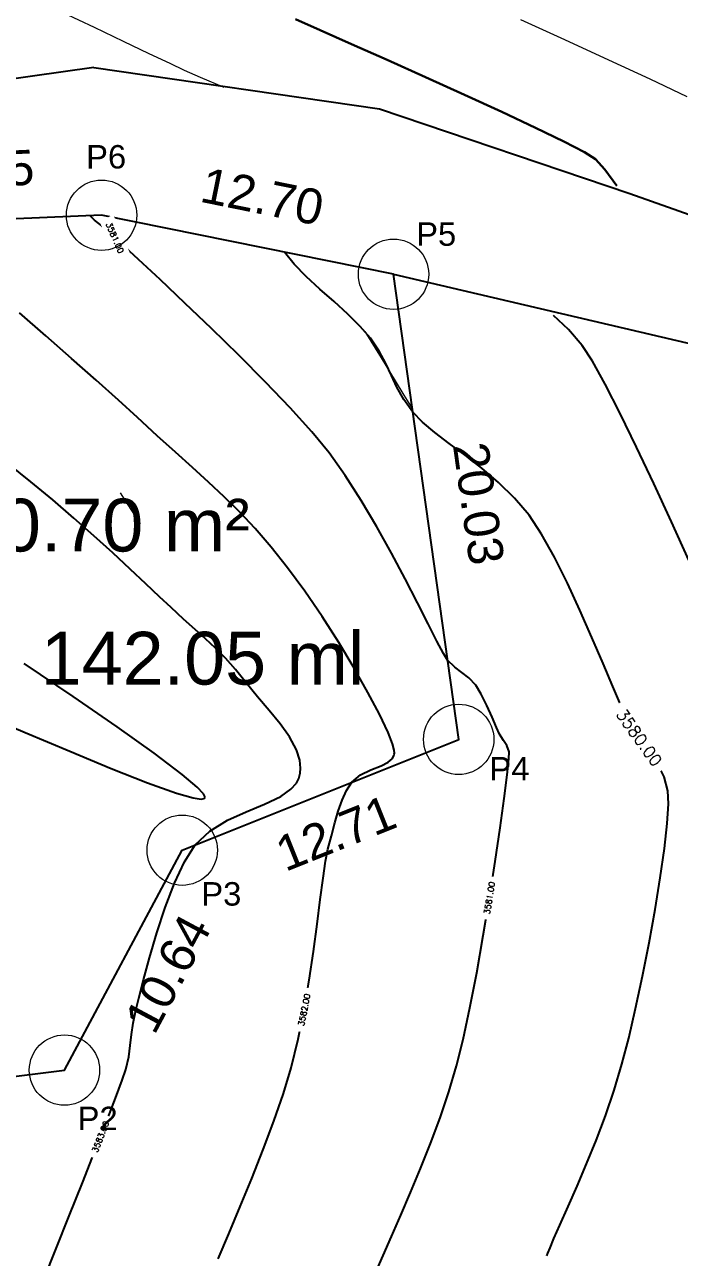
# Model space of a CAD drawing. Header units: millimetres. Extents: x 736950 to 740938, y 8500595 to 8502163.
# Drawn here: x 738027.9 to 738055.8, y 8501225.8 to 8501278.4 of the extents above; entities that cross this region are included whole.
import ezdxf
from ezdxf.enums import TextEntityAlignment as Align

# ---------------------------------------------------------------- set-up
doc = ezdxf.new("R2010")
doc.units = ezdxf.units.MM
for name, color, linetype in [('C-TOPO', 7, 'Continuous'), ('C-TOPO-MAJR', 9, 'Continuous'), ('C-TOPO-MINR', 8, 'Continuous'), ('C-TOPO-TEXT', 7, 'Continuous')]:
    doc.layers.add(name, color=color, linetype=linetype)
for name, color, linetype, lineweight in [('CAMINO ACTUAL', 1, 'Continuous', 13), ('CONT-MJR', 80, 'Continuous', 30), ('CONT-MNR', 96, 'Continuous', 15), ('COTAS', 40, 'Continuous', 5), ('CUADROS', 9, 'Continuous', 20), ('pista', 251, 'Continuous', 5)]:
    doc.layers.add(name, color=color, linetype=linetype, lineweight=lineweight)
doc.styles.add('COTAS', font='arial.ttf')
doc.styles.add('CUADROS', font='arial.ttf')
doc.styles.get("Standard").update_dxf_attribs({"font": 'simplex.shx'})
doc.dimstyles.new('Copy of GenDist', dxfattribs={"dimtxt": 2, "dimasz": 2, "dimexe": 0.18, "dimexo": 0.0625, "dimgap": 1, "dimtad": 2, "dimdec": 3, "dimzin": 1, "dimdsep": 46, "dimtxsty": 'COTAS', "dimcen": 0.09, "dimadec": 3, "dimazin": 0, "dimtfac": 1, "dimtdec": 3, "dimtofl": 0, "dimtmove": 0, "dimatfit": 3, "dimfxl": 1, "dimtolj": 1, "dimtzin": 0, "dimarcsym": 0})
doc.dimstyles.new('GenDist', dxfattribs={"dimtxt": 1.5, "dimasz": 2, "dimexe": 0.18, "dimexo": 0.0625, "dimgap": 1, "dimtad": 2, "dimzin": 1, "dimdsep": 46, "dimtxsty": 'COTAS', "dimcen": 0.09, "dimse1": 1, "dimse2": 1, "dimsd1": 1, "dimsd2": 1, "dimadec": 0, "dimazin": 0, "dimtfac": 1, "dimtofl": 0, "dimtmove": 0, "dimatfit": 3, "dimfxl": 1, "dimtolj": 1, "dimtzin": 0, "dimarcsym": 0})

# ---------------------------------------------------------------- blocks, each defined once
blk = doc.blocks.new('*D62')
at = {"layer": 'Defpoints', "color": 0, "transparency": 16777216}
for p in [(738029.5888255009, 8501233.812671212), (738029.7039535842, 8501232.892706668), (738000.7890900598, 8501230.208555859)]:
    blk.add_point(p, dxfattribs=at)
at = {"layer": 'COTAS', "color": 0, "transparency": 16777216, "insert": (738015.6194335412, 8501229.35047952), "char_height": 1.5, "attachment_point": 5, "rotation": 7.133142336630644, "style": 'COTAS'}
blk.add_mtext('\\A1;29.02', dxfattribs=at)
blk = doc.blocks.new('*D63')
at = {"layer": 'Defpoints', "color": 0, "transparency": 16777216}
for p in [(738034.6118403091, 8501243.191692712), (738034.7770546922, 8501243.103210744), (738029.588825501, 8501233.812671216)]:
    blk.add_point(p, dxfattribs=at)
at = {"layer": 'COTAS', "color": 0, "transparency": 16777216, "insert": (738034.006513651, 8501237.924130408), "char_height": 1.5, "attachment_point": 5, "rotation": 61.8283452108898, "style": 'COTAS'}
blk.add_mtext('\\A1;10.64', dxfattribs=at)
blk = doc.blocks.new('*D64')
at = {"layer": 'Defpoints', "color": 0, "transparency": 16777216}
for p in [(738046.4058552766, 8501247.91959414), (738046.4058552771, 8501247.919594139), (738034.6118403096, 8501243.19169271)]:
    blk.add_point(p, dxfattribs=at)
at = {"layer": 'COTAS', "color": 0, "transparency": 16777216, "insert": (738041.1611458212, 8501243.928449452), "char_height": 1.5, "attachment_point": 5, "rotation": 21.844513454196537, "style": 'COTAS'}
blk.add_mtext('\\A1;12.71', dxfattribs=at)
blk = doc.blocks.new('*D65')
at = {"layer": 'Defpoints', "color": 0, "transparency": 16777216}
for p in [(738043.6240509739, 8501267.757492185), (738044.0875720172, 8501267.822490241), (738046.4058552769, 8501247.91959414)]:
    blk.add_point(p, dxfattribs=at)
at = {"layer": 'COTAS', "color": 0, "transparency": 16777216, "insert": (738047.2518185468, 8501257.977055835), "char_height": 1.5, "attachment_point": 5, "rotation": 277.98235301515456, "style": 'COTAS'}
blk.add_mtext('\\A1;20.03', dxfattribs=at)
blk = doc.blocks.new('*D66')
at = {"layer": 'Defpoints', "color": 0, "transparency": 16777216}
for p in [(738031.2440758293, 8501270.636001233), (738031.1711735049, 8501270.27545421), (738043.624050974, 8501267.757492187)]:
    blk.add_point(p, dxfattribs=at)
at = {"layer": 'COTAS', "color": 0, "transparency": 16777216, "insert": (738038.0269289463, 8501271.066109702), "char_height": 1.5, "attachment_point": 5, "rotation": 348.5689596740047, "style": 'COTAS'}
blk.add_mtext('\\A1;12.70', dxfattribs=at)
blk = doc.blocks.new('*D67')
at = {"layer": 'Defpoints', "color": 0, "transparency": 16777216}
for p in [(738021.2106551589, 8501270.242535276), (738031.171173505, 8501270.275454208), (738021.2279403645, 8501269.844095064)]:
    blk.add_point(p, dxfattribs=at)
at = {"layer": 'COTAS', "color": 0, "transparency": 16777216, "insert": (738026.2620973153, 8501272.229198242), "char_height": 1.5, "attachment_point": 5, "rotation": 2.484058338378412, "style": 'COTAS'}
blk.add_mtext('\\A1;9.95', dxfattribs=at)
blk = doc.blocks.new('*U75')
at = {"layer": 'C-TOPO-MINR', "color": 4, "linetype": 'Continuous', "lineweight": -3, "insert": (738031.1283220577, 8501230.967600264, 3583), "char_height": 0.25, "width": 1.490952380952381, "attachment_point": 5, "rotation": 68.61780293771743, "bg_fill": 3, "box_fill_scale": 1.8, "bg_fill_color": 256, "bg_fill_true_color": 13158600, "bg_fill_transparency": 0}
blk.add_mtext('3583.00', dxfattribs=at)
blk = doc.blocks.new('*U76')
at = {"layer": 'C-TOPO-MINR', "color": 4, "linetype": 'Continuous', "lineweight": -3, "insert": (738039.8171668365, 8501236.382364905, 3582), "char_height": 0.25, "width": 1.490952380952381, "attachment_point": 5, "rotation": 78.49135429580338, "bg_fill": 3, "box_fill_scale": 1.8, "bg_fill_color": 256, "bg_fill_true_color": 13158600, "bg_fill_transparency": 0}
blk.add_mtext('3582.00', dxfattribs=at)
blk = doc.blocks.new('*U77')
at = {"layer": 'C-TOPO-MINR', "color": 4, "linetype": 'Continuous', "lineweight": -3, "insert": (738047.7147742772, 8501241.151344039, 3581), "char_height": 0.25, "width": 1.442857142857143, "attachment_point": 5, "rotation": 80.64831547892865, "bg_fill": 3, "box_fill_scale": 1.8, "bg_fill_color": 256, "bg_fill_true_color": 13158600, "bg_fill_transparency": 0}
blk.add_mtext('3581.00', dxfattribs=at)
blk = doc.blocks.new('*U78')
at = {"layer": 'C-TOPO-MAJR', "color": 9, "linetype": 'Continuous', "lineweight": -3, "insert": (738054.1034514703, 8501247.99339896, 3580), "char_height": 0.5, "width": 2.981904761904762, "attachment_point": 5, "rotation": 305.3689517489642, "bg_fill": 3, "box_fill_scale": 1.4, "bg_fill_color": 256, "bg_fill_true_color": 13158600, "bg_fill_transparency": 0}
blk.add_mtext('3580.00', dxfattribs=at)
blk = doc.blocks.new('*U79')
at = {"layer": 'C-TOPO-MINR', "color": 4, "linetype": 'Continuous', "lineweight": -3, "insert": (738029.448630497, 8501273.004600246, 3581), "char_height": 0.25, "width": 1.442857142857143, "attachment_point": 5, "rotation": 293.49122398488544, "bg_fill": 3, "box_fill_scale": 1.8, "bg_fill_color": 256, "bg_fill_true_color": 13158600, "bg_fill_transparency": 0}
blk.add_mtext('3581.00', dxfattribs=at)
blk = doc.blocks.new('*D157')
at = {"layer": 'COTAS', "color": 0, "lineweight": -2, "transparency": 16777216}
for p, q in [((738169.7117402977, 8501324.95614536), (738169.4360799836, 8501325.810938135)), ((737996.2726181126, 8501269.778691178), (738167.5878572729, 8501325.025780309)), ((737994.5895635025, 8501268.481364962), (737994.3139031883, 8501269.336157737))]:
    blk.add_line(p, q, dxfattribs=at)
at = {"layer": 'COTAS', "color": 0, "transparency": 16777216}
for points in [[(738167.4855496674, 8501325.34302511), (738167.6901648785, 8501324.708535507), (738169.4913260904, 8501325.639625942)], [(737996.1703105071, 8501270.09593598), (737996.3749257182, 8501269.461446375), (737994.3691492951, 8501269.164845545)]]:
    blk.add_solid(points, dxfattribs=at)
at = {"layer": 'Defpoints', "color": 0, "transparency": 16777216}
for p in [(738169.4913260904, 8501325.639625942), (738169.7309229737, 8501324.89666196), (737994.6087461784, 8501268.421881562)]:
    blk.add_point(p, dxfattribs=at)
at = {"layer": 'COTAS', "color": 0, "transparency": 16777216, "insert": (738081.3096925169, 8501299.326479118), "char_height": 2, "attachment_point": 5, "rotation": 17.873882615968956, "style": 'COTAS'}
blk.add_mtext('\\A1;184.003', dxfattribs=at)

msp = doc.modelspace()

# ---------------------------------------------------------------- linework, layer by layer
at = {"flags": 128}
for points, elevation in [([(738030.8396443969, 8501276.577059833), (738006.8866294394, 8501273.186901364), (738002.5324350423, 8501268.866879543), (738000.2453062437, 8501266.297360843), (737999.5305788356, 8501260.587317174), (738000.9600336516, 8501250.451990865), (738001.242830539, 8501245.695179265), (737989.3094694354, 8501217.888659943)], 3580.605), ([(738030.8396443969, 8501276.577059833), (738043.0216717909, 8501274.813675357), (738053.7074211518, 8501271.197195495), (738065.0799495969, 8501267.180746907), (738074.7767550448, 8501263.597144688), (738083.0015706744, 8501258.843841098), (738093.4178910727, 8501249.028748015), (738104.3851938816, 8501231.479310073), (738108.127068948, 8501221.311740952), (738107.5255750996, 8501200.588453097)], 3580.605), ([(738000.7890900598, 8501230.208555857), (738029.588825501, 8501233.812671212), (738034.6118403093, 8501243.19169271), (738046.4058552769, 8501247.91959414), (738043.6240509739, 8501267.757492185), (738031.1711735048, 8501270.275454208), (738021.2279403642, 8501269.844095064), (738013.0310546942, 8501265.938531045), (738009.7742753145, 8501257.944618355), (738008.1439534305, 8501248.915011689), (738000.7890900598, 8501230.208555857)], 3586.392), ([(738043.6240509739, 8501267.757492185), (738057.0380331108, 8501264.622970268), (738069.6509087845, 8501259.98244263), (738081.0536803266, 8501252.232774328), (738090.0483047435, 8501244.412023157), (738098.5930688516, 8501231.962028671), (738101.8148664092, 8501224.82776335), (738102.5152578953, 8501217.83338405), (738102.3751779585, 8501209.580017146)], 3579.444)]:
    msp.add_lwpolyline(points, dxfattribs=dict(at, elevation=elevation))
at = {"layer": 'C-TOPO', "color": 120, "linetype": 'Continuous', "lineweight": -3}
for p, q in [((738030.8697912048, 8501270.063071568, 3581), (738030.6924252425, 8501270.254685065, 3581)), ((738031.0566659669, 8501269.919332368, 3581), (738030.8697912048, 8501270.063071568, 3581)), ((738031.2645303168, 8501269.748684768, 3581), (738031.0566659669, 8501269.919332368, 3581)), ((738031.4864887074, 8501269.545624785, 3581), (738031.2645303168, 8501269.748684768, 3581)), ((738031.9961915932, 8501269.079171143, 3581), (738031.4864887074, 8501269.545624785, 3581)), ((738032.7411691515, 8501268.392389283, 3581), (738031.9961915932, 8501269.079171143, 3581)), ((738033.6689515581, 8501267.528344631, 3581), (738032.7411691515, 8501268.392389283, 3581)), ((738034.72706899, 8501266.530102622, 3581), (738033.6689515581, 8501267.528344631, 3581)), ((738035.8630516238, 8501265.440728689, 3581), (738034.72706899, 8501266.530102622, 3581)), ((738028.789046423, 8501265.137626331, 3582), (738027.6742009285, 8501266.107416801, 3582)), ((738051.0857931627, 8501265.405746302, 3579), (738050.4474457173, 8501266.001175703, 3579)), ((738029.8944783923, 8501264.17005691, 3582), (738028.789046423, 8501265.137626331, 3582)), ((738037.0244296364, 8501264.303288266, 3581), (738035.8630516238, 8501265.440728689, 3581)), ((738051.6757996478, 8501264.720327891, 3579), (738051.0857931627, 8501265.405746302, 3579)), ((738052.1109753584, 8501264.04962812, 3579), (738051.6757996478, 8501264.720327891, 3579)), ((738030.9451464177, 8501263.241094992, 3582), (738029.8944783923, 8501264.17005691, 3582)), ((738038.1587332039, 8501263.160846788, 3581), (738037.0244296364, 8501264.303288266, 3581)), ((738052.657176568, 8501263.062568277, 3579), (738052.1109753584, 8501264.04962812, 3579)), ((738031.8957000811, 8501262.387127047, 3582), (738030.9451464177, 8501263.241094992, 3582)), ((738039.2134925032, 8501262.056469684, 3581), (738038.1587332039, 8501263.160846788, 3581)), ((738053.2908018648, 8501261.821418226, 3579), (738052.657176568, 8501263.062568277, 3579)), ((738032.7007889642, 8501261.644539533, 3582), (738031.8957000811, 8501262.387127047, 3582)), ((738040.136237711, 8501261.033222392, 3581), (738039.2134925032, 8501262.056469684, 3581)), ((738033.5415673541, 8501260.866770862, 3582), (738032.7007889642, 8501261.644539533, 3582)), ((738053.9882498361, 8501260.388447827, 3579), (738053.2908018648, 8501261.821418226, 3579)), ((738040.8744990036, 8501260.134170346, 3581), (738040.136237711, 8501261.033222392, 3581)), ((738034.3194196398, 8501260.165676434, 3582), (738033.5415673541, 8501260.866770862, 3582)), ((738054.72591907, 8501258.825926946, 3579), (738053.9882498361, 8501260.388447827, 3579)), ((738035.0475003454, 8501259.51542255, 3582), (738034.3194196398, 8501260.165676434, 3582)), ((738041.5653877504, 8501259.166971467, 3581), (738040.8744990036, 8501260.134170346, 3581)), ((738028.159783629, 8501258.909534948, 3583), (738027.2086614224, 8501259.668229239, 3583)), ((738035.7389639952, 8501258.890175503, 3582), (738035.0475003454, 8501259.51542255, 3582)), ((738029.090170615, 8501258.135307364, 3583), (738028.159783629, 8501258.909534948, 3583)), ((738036.4069651136, 8501258.264101591, 3582), (738035.7389639952, 8501258.890175503, 3582)), ((738042.2472609415, 8501258.10372912, 3581), (738041.5653877504, 8501259.166971467, 3581)), ((738055.4802081542, 8501257.19612545, 3579), (738054.72591907, 8501258.825926946, 3579)), ((738029.989283741, 8501257.360541875, 3583), (738029.090170615, 8501258.135307364, 3583)), ((738037.0646582243, 8501257.611367114, 3582), (738036.4069651136, 8501258.264101591, 3582)), ((738042.9080760032, 8501256.987397103, 3581), (738042.2472609415, 8501258.10372912, 3581)), ((738030.8465843669, 8501256.600233858, 3583), (738029.989283741, 8501257.360541875, 3583)), ((738037.7251978521, 8501256.906138366, 3582), (738037.0646582243, 8501257.611367114, 3582)), ((738038.4017385212, 8501256.122581646, 3582), (738037.7251978521, 8501256.906138366, 3582)), ((738043.535790362, 8501255.860929227, 3581), (738042.9080760032, 8501256.987397103, 3581)), ((738056.2275156766, 8501255.561313195, 3579), (738055.4802081542, 8501257.19612545, 3579)), ((738031.6515338536, 8501255.869378699, 3583), (738030.8465843669, 8501256.600233858, 3583)), ((738032.393593561, 8501255.18297178, 3583), (738031.6515338536, 8501255.869378699, 3583)), ((738039.1074347554, 8501255.234863251, 3582), (738038.4017385212, 8501256.122581646, 3582)), ((738044.1183614447, 8501254.767279292, 3581), (738043.535790362, 8501255.860929227, 3581)), ((738033.0622248496, 8501254.556008486, 3583), (738032.393593561, 8501255.18297178, 3583)), ((738039.840721049, 8501254.233200546, 3582), (738039.1074347554, 8501255.234863251, 3582)), ((738044.6437466772, 8501253.7494011, 3581), (738044.1183614447, 8501254.767279292, 3581)), ((738033.6468890796, 8501254.003484197, 3583), (738033.0622248496, 8501254.556008486, 3583)), ((738040.5747566334, 8501253.155299181, 3582), (738039.840721049, 8501254.233200546, 3582)), ((738034.1370476115, 8501253.540394299, 3583), (738033.6468890796, 8501254.003484197, 3583)), ((738045.0999034864, 8501252.850248458, 3581), (738044.6437466772, 8501253.7494011, 3581)), ((738034.672360787, 8501253.047230972, 3583), (738034.1370476115, 8501253.540394299, 3583)), ((738035.157959482, 8501252.61217212, 3583), (738034.672360787, 8501253.047230972, 3583)), ((738041.284783138, 8501252.046557885, 3582), (738040.5747566334, 8501253.155299181, 3582)), ((738035.6081332611, 8501252.207420914, 3583), (738035.157959482, 8501252.61217212, 3583)), ((738045.4747892986, 8501252.11277517, 3581), (738045.0999034864, 8501252.850248458, 3581)), ((738036.0371716887, 8501251.805180537, 3583), (738035.6081332611, 8501252.207420914, 3583)), ((738041.9460421928, 8501250.952375391, 3582), (738041.284783138, 8501252.046557885, 3582)), ((738045.7563615403, 8501251.579935037, 3581), (738045.4747892986, 8501252.11277517, 3581)), ((738036.4593643292, 8501251.377654167, 3583), (738036.0371716887, 8501251.805180537, 3583)), ((738045.9325776381, 8501251.294681862, 3581), (738045.7563615403, 8501251.579935037, 3581)), ((738029.9591629806, 8501249.746034885, 3584), (738027.8707779053, 8501251.150457991, 3584)), ((738036.8890007471, 8501250.897044983, 3583), (738036.4593643292, 8501251.377654167, 3583)), ((738042.5337754285, 8501249.918150423, 3582), (738041.9460421928, 8501250.952375391, 3582)), ((738046.2346260543, 8501250.99194989, 3581), (738045.9325776381, 8501251.294681862, 3581)), ((738046.5390811167, 8501250.766585113, 3581), (738046.2346260543, 8501250.99194989, 3581)), ((738037.3403705071, 8501250.335556159, 3583), (738036.8890007471, 8501250.897044983, 3583)), ((738046.8398363045, 8501250.539271045, 3581), (738046.5390811167, 8501250.766585113, 3581)), ((738047.1307850976, 8501250.230691195, 3581), (738046.8398363045, 8501250.539271045, 3581)), ((738037.8255705552, 8501249.734614322, 3583), (738037.3403705071, 8501250.335556159, 3583)), ((738043.0232244742, 8501248.989281712, 3582), (738042.5337754285, 8501249.918150423, 3582)), ((738047.3662417482, 8501249.849644428, 3581), (738047.1307850976, 8501250.230691195, 3581)), ((738031.8332348494, 8501248.457827246, 3584), (738029.9591629806, 8501249.746034885, 3584)), ((738038.3214926268, 8501249.151496498, 3583), (738037.8255705552, 8501249.734614322, 3583)), ((738047.6049889583, 8501249.364381928, 3581), (738047.3662417482, 8501249.849644428, 3581)), ((738047.8272168287, 8501248.860156627, 3581), (738047.6049889583, 8501249.364381928, 3581)), ((738025.9560402931, 8501249.039390637, 3584), (738027.9112021476, 8501248.21356205, 3584)), ((738038.7896184699, 8501248.582181465, 3583), (738038.3214926268, 8501249.151496498, 3583)), ((738043.3896309604, 8501248.211167987, 3582), (738043.0232244742, 8501248.989281712, 3582)), ((738048.0131154597, 8501248.42222145, 3581), (738047.8272168287, 8501248.860156627, 3581)), ((738033.4123393119, 8501247.334289966, 3584), (738031.8332348494, 8501248.457827246, 3584)), ((738039.1914298324, 8501248.022647994, 3583), (738038.7896184699, 8501248.582181465, 3583)), ((738048.1428749517, 8501248.135829326, 3581), (738048.0131154597, 8501248.42222145, 3581)), ((738027.9112021476, 8501248.21356205, 3584), (738029.8148917237, 8501247.409239084, 3584)), ((738039.4884084624, 8501247.468874862, 3583), (738039.1914298324, 8501248.022647994, 3583)), ((738043.5775278817, 8501247.727728542, 3582), (738043.3896309604, 8501248.211167987, 3582)), ((738048.3098748602, 8501247.87777354, 3581), (738048.1428749517, 8501248.135829326, 3581)), ((738048.4645794595, 8501247.65601705, 3581), (738048.3098748602, 8501247.87777354, 3581)), ((738029.8148917237, 8501247.409239084, 3584), (738031.5817390452, 8501246.675737178, 3584)), ((738034.6158221674, 8501246.423877915, 3584), (738033.4123393119, 8501247.334289966, 3584)), ((738039.6246275335, 8501247.027301544, 3583), (738039.4884084624, 8501247.468874862, 3583)), ((738043.6487486042, 8501247.46151633, 3582), (738043.5775278817, 8501247.727728542, 3582)), ((738043.632111864, 8501247.218344558, 3582), (738043.6542827736, 8501247.288800409, 3582)), ((738043.660066668, 8501247.335378585, 3582), (738043.6487486042, 8501247.46151633, 3582)), ((738043.6542827736, 8501247.288800409, 3582), (738043.660066668, 8501247.335378585, 3582)), ((738048.5629791738, 8501247.388161376, 3581), (738048.4645794595, 8501247.65601705, 3581)), ((738048.5459249624, 8501247.086638216, 3581), (738048.5629791738, 8501247.388161376, 3581)), ((738039.6547208016, 8501246.695613448, 3583), (738039.6246275335, 8501247.027301544, 3583)), ((738042.6636547673, 8501246.616766093, 3582), (738043.1030787809, 8501246.78909334, 3582)), ((738043.1030787809, 8501246.78909334, 3582), (738043.3987677338, 8501246.944998631, 3582)), ((738043.3987677338, 8501246.944998631, 3582), (738043.561373436, 8501247.09481695, 3582)), ((738043.561373436, 8501247.09481695, 3582), (738043.632111864, 8501247.218344558, 3582)), ((738048.4693467313, 8501246.40046275, 3581), (738048.5459249624, 8501247.086638216, 3581)), ((738031.5817390452, 8501246.675737178, 3584), (738033.1263741357, 8501246.06237178, 3584)), ((738035.2539612729, 8501245.881560132, 3584), (738034.6158221674, 8501246.423877915, 3584)), ((738039.4803462361, 8501246.054075886, 3583), (738039.5811679272, 8501246.254142521, 3583)), ((738039.5811679272, 8501246.254142521, 3583), (738039.6137945162, 8501246.362524737, 3583)), ((738039.6137945162, 8501246.362524737, 3583), (738039.6358412496, 8501246.473763546, 3583)), ((738039.6358412496, 8501246.473763546, 3583), (738039.6547208016, 8501246.695613448, 3583)), ((738041.8527236482, 8501246.094366888, 3582), (738042.2204989935, 8501246.407377096, 3582)), ((738042.2204989935, 8501246.407377096, 3582), (738042.6636547673, 8501246.616766093, 3582)), ((738048.3405935139, 8501245.396740288, 3581), (738048.4693467313, 8501246.40046275, 3581)), ((738033.1263741357, 8501246.06237178, 3584), (738034.3634270191, 8501245.618458329, 3584)), ((738035.5160882695, 8501245.599609546, 3584), (738035.2539612729, 8501245.881560132, 3584)), ((738038.8160303198, 8501245.488359738, 3583), (738039.2490537582, 8501245.789890457, 3583)), ((738039.2490537582, 8501245.789890457, 3583), (738039.4803462361, 8501246.054075886, 3583)), ((738041.4291919098, 8501245.326889077, 3582), (738041.6220521923, 8501245.739989039, 3582)), ((738041.6220521923, 8501245.739989039, 3582), (738041.8527236482, 8501246.094366888, 3582)), ((738034.3634270191, 8501245.618458329, 3584), (738035.0742415125, 8501245.418472955, 3584)), ((738035.0742415125, 8501245.418472955, 3584), (738035.4160185127, 8501245.375555389, 3584)), ((738035.4160185127, 8501245.375555389, 3584), (738035.5425140825, 8501245.403847938, 3584)), ((738035.5780766525, 8501245.476879815, 3584), (738035.5160882695, 8501245.599609546, 3584)), ((738035.5425140825, 8501245.403847938, 3584), (738035.5733062589, 8501245.436249064, 3584)), ((738035.5733062589, 8501245.436249064, 3584), (738035.5780766525, 8501245.476879815, 3584)), ((738037.3446376314, 8501244.833945118, 3583), (738038.1276152815, 8501245.157975188, 3583)), ((738038.1276152815, 8501245.157975188, 3583), (738038.8160303198, 8501245.488359738, 3583)), ((738041.2635879243, 8501244.86259913, 3582), (738041.4291919098, 8501245.326889077, 3582)), ((738048.1670143434, 8501244.142576145, 3581), (738048.3405935139, 8501245.396740288, 3581)), ((738036.5409418803, 8501244.467686415, 3583), (738037.3446376314, 8501244.833945118, 3583)), ((738041.1146853595, 8501244.354651323, 3582), (738041.2635879243, 8501244.86259913, 3582)), ((738035.7903725397, 8501244.010615965, 3583), (738036.5409418803, 8501244.467686415, 3583)), ((738040.9719293389, 8501243.810577791, 3582), (738041.1146853595, 8501244.354651323, 3582)), ((738047.9559582535, 8501242.705075622, 3581), (738048.1670143434, 8501244.142576145, 3581)), ((738035.1667741202, 8501243.414150657, 3583), (738035.7903725397, 8501244.010615965, 3583)), ((738040.8247649857, 8501243.237910654, 3582), (738040.9719293389, 8501243.810577791, 3582)), ((738034.7095706894, 8501242.694457654, 3583), (738035.1667741202, 8501243.414150657, 3583)), ((738040.7228084748, 8501242.726739217, 3582), (738040.8247649857, 8501243.237910654, 3582)), ((738034.2794050463, 8501241.779270506, 3583), (738034.7095706894, 8501242.694457654, 3583)), ((738040.6168076181, 8501241.997355249, 3582), (738040.7228084748, 8501242.726739217, 3582)), ((738047.7147742772, 8501241.151344039, 3581), (738047.9559582535, 8501242.705075622, 3581)), ((738040.5007918066, 8501241.087047823, 3582), (738040.6168076181, 8501241.997355249, 3582)), ((738033.8827615951, 8501240.743239593, 3583), (738034.2794050463, 8501241.779270506, 3583)), ((738040.3687904316, 8501240.033106007, 3582), (738040.5007918066, 8501241.087047823, 3582)), ((738047.4508114483, 8501239.548486704, 3581), (738047.7147742772, 8501241.151344039, 3581)), ((738033.5261247401, 8501239.661015294, 3583), (738033.8827615951, 8501240.743239593, 3583)), ((738040.2148328843, 8501238.872818869, 3582), (738040.3687904316, 8501240.033106007, 3582)), ((738033.2159788864, 8501238.607247995, 3583), (738033.5261247401, 8501239.661015294, 3583)), ((738047.1714188001, 8501237.963608924, 3581), (738047.4508114483, 8501239.548486704, 3581)), ((738040.0329485553, 8501237.643475477, 3582), (738040.2148328843, 8501238.872818869, 3582)), ((738032.9588084373, 8501237.656588072, 3583), (738033.2159788864, 8501238.607247995, 3583)), ((738046.8839453659, 8501236.463816015, 3581), (738047.1714188001, 8501237.963608924, 3581)), ((738032.7610977978, 8501236.883685905, 3583), (738032.9588084373, 8501237.656588072, 3583)), ((738039.8171668365, 8501236.382364905, 3582), (738040.0329485553, 8501237.643475477, 3582)), ((738032.6293313719, 8501236.363191878, 3583), (738032.7610977978, 8501236.883685905, 3583)), ((738032.5123886645, 8501235.816593474, 3583), (738032.6293313719, 8501236.363191878, 3583)), ((738039.5615171186, 8501235.126776215, 3582), (738039.8171668365, 8501236.382364905, 3582)), ((738046.5957401792, 8501235.116213284, 3581), (738046.8839453659, 8501236.463816015, 3581)), ((738032.4471012813, 8501235.3317331, 3583), (738032.5123886645, 8501235.816593474, 3583)), ((738032.3979426457, 8501234.867861837, 3583), (738032.4471012813, 8501235.3317331, 3583)), ((738032.3293861815, 8501234.38423075, 3583), (738032.3979426457, 8501234.867861837, 3583)), ((738039.2600287928, 8501233.91399848, 3582), (738039.5615171186, 8501235.126776215, 3582)), ((738046.3141522732, 8501233.987906044, 3581), (738046.5957401792, 8501235.116213284, 3581)), ((738032.2059053123, 8501233.84009092, 3583), (738032.3293861815, 8501234.38423075, 3583)), ((738032.0542770013, 8501233.38862286, 3583), (738032.2059053123, 8501233.84009092, 3583)), ((738038.9255148814, 8501232.808430417, 3582), (738039.2600287928, 8501233.91399848, 3582)), ((738045.9840283563, 8501232.885210648, 3581), (738046.3141522732, 8501233.987906044, 3581)), ((738031.7657824196, 8501232.61304629, 3583), (738032.0542770013, 8501233.38862286, 3583)), ((738031.3680271878, 8501231.579815548, 3583), (738031.7657824196, 8501232.61304629, 3583)), ((738038.5221597111, 8501231.633619955, 3582), (738038.9255148814, 8501232.808430417, 3582)), ((738045.6094651076, 8501231.778954383, 3581), (738045.9840283563, 8501232.885210648, 3581)), ((738030.888616927, 8501230.355384978, 3583), (738031.3680271878, 8501231.579815548, 3583)), ((738038.0689689785, 8501230.41926277, 3582), (738038.5221597111, 8501231.633619955, 3582)), ((738045.2039376416, 8501230.684121648, 3581), (738045.6094651076, 8501231.778954383, 3581)), ((738037.5849483811, 8501229.195054537, 3582), (738038.0689689785, 8501230.41926277, 3582)), ((738044.7809210719, 8501229.615696844, 3581), (738045.2039376416, 8501230.684121648, 3581)), ((738030.3551572585, 8501229.006208923, 3583), (738030.888616927, 8501230.355384978, 3583)), ((738044.3538905126, 8501228.588664358, 3581), (738044.7809210719, 8501229.615696844, 3581)), ((738029.795253803, 8501227.598741721, 3583), (738030.3551572585, 8501229.006208923, 3583)), ((738037.0891036155, 8501227.99069092, 3582), (738037.5849483811, 8501229.195054537, 3582)), ((738043.9363210782, 8501227.618008597, 3581), (738044.3538905126, 8501228.588664358, 3581)), ((738036.6004403792, 8501226.835867593, 3582), (738037.0891036155, 8501227.99069092, 3582)), ((738029.2365121819, 8501226.199437724, 3583), (738029.795253803, 8501227.598741721, 3583)), ((738043.5416878825, 8501226.718713952, 3581), (738043.9363210782, 8501227.618008597, 3581)), ((738036.1379643688, 8501225.760280231, 3582), (738036.6004403792, 8501226.835867593, 3582)), ((738043.1834660398, 8501225.905764824, 3581), (738043.5416878825, 8501226.718713952, 3581)), ((738028.7065380161, 8501224.874751266, 3583), (738029.2365121819, 8501226.199437724, 3583)), ((738042.932160016, 8501225.327643804, 3581), (738043.1834660398, 8501225.905764824, 3581))]:
    msp.add_line(p, q, dxfattribs=at)
at = {"layer": 'C-TOPO', "color": 3, "linetype": 'Continuous', "lineweight": -3}
for p, q in [((738039.3904364577, 8501268.18672653, 3580), (738038.9803220183, 8501268.696450524, 3580)), ((738039.9047905593, 8501267.660997981, 3580), (738039.3904364577, 8501268.18672653, 3580)), ((738040.4834245301, 8501267.126156036, 3580), (738039.9047905593, 8501267.660997981, 3580)), ((738041.0863785773, 8501266.58909185, 3580), (738040.4834245301, 8501267.126156036, 3580)), ((738041.6736929085, 8501266.056696586, 3580), (738041.0863785773, 8501266.58909185, 3580)), ((738042.205407731, 8501265.535861395, 3580), (738041.6736929085, 8501266.056696586, 3580)), ((738042.6415632518, 8501265.03347744, 3580), (738042.205407731, 8501265.535861395, 3580)), ((738043.0164750933, 8501264.479171755, 3580), (738042.6415632518, 8501265.03347744, 3580)), ((738043.298024915, 8501263.953070503, 3580), (738043.0164750933, 8501264.479171755, 3580)), ((738043.5341299507, 8501263.442382902, 3580), (738043.298024915, 8501263.953070503, 3580)), ((738043.7727074338, 8501262.93431817, 3580), (738043.5341299507, 8501263.442382902, 3580)), ((738044.0616745978, 8501262.416085515, 3580), (738043.7727074338, 8501262.93431817, 3580)), ((738044.4489486766, 8501261.874894151, 3580), (738044.0616745978, 8501262.416085515, 3580)), ((738044.8573863291, 8501261.450998932, 3580), (738044.4489486766, 8501261.874894151, 3580)), ((738045.3845916133, 8501261.008809991, 3580), (738044.8573863291, 8501261.450998932, 3580)), ((738046.0013029005, 8501260.539470209, 3580), (738045.3845916133, 8501261.008809991, 3580)), ((738046.6782585618, 8501260.03412247, 3580), (738046.0013029005, 8501260.539470209, 3580)), ((738047.3861969685, 8501259.48390965, 3580), (738046.6782585618, 8501260.03412247, 3580)), ((738048.0958564917, 8501258.879974637, 3580), (738047.3861969685, 8501259.48390965, 3580)), ((738048.7779755028, 8501258.213460308, 3580), (738048.0958564917, 8501258.879974637, 3580)), ((738049.4032923727, 8501257.475509543, 3580), (738048.7779755028, 8501258.213460308, 3580)), ((738049.9376133402, 8501256.674356012, 3580), (738049.4032923727, 8501257.475509543, 3580)), ((738050.4873695524, 8501255.691850927, 3580), (738049.9376133402, 8501256.674356012, 3580)), ((738051.0385161021, 8501254.588437276, 3580), (738050.4873695524, 8501255.691850927, 3580)), ((738051.5770080822, 8501253.42455804, 3580), (738051.0385161021, 8501254.588437276, 3580)), ((738052.0888005857, 8501252.260656204, 3580), (738051.5770080822, 8501253.42455804, 3580)), ((738052.5598487058, 8501251.157174755, 3580), (738052.0888005857, 8501252.260656204, 3580)), ((738052.9761075352, 8501250.174556674, 3580), (738052.5598487058, 8501251.157174755, 3580)), ((738053.3235321669, 8501249.373244954, 3580), (738052.9761075352, 8501250.174556674, 3580)), ((738053.5880776941, 8501248.81368257, 3580), (738053.3235321669, 8501249.373244954, 3580)), ((738053.9283146515, 8501248.240123443, 3580), (738053.5880776941, 8501248.81368257, 3580)), ((738054.2785882878, 8501247.74667448, 3580), (738053.9283146515, 8501248.240123443, 3580)), ((738054.6161522744, 8501247.290748062, 3580), (738054.2785882878, 8501247.74667448, 3580)), ((738054.9182602828, 8501246.829756575, 3580), (738054.6161522744, 8501247.290748062, 3580)), ((738055.1621659846, 8501246.32111241, 3580), (738054.9182602828, 8501246.829756575, 3580)), ((738055.3251230515, 8501245.722227946, 3580), (738055.1621659846, 8501246.32111241, 3580)), ((738055.3513022909, 8501245.166617278, 3580), (738055.3251230515, 8501245.722227946, 3580)), ((738055.2992030781, 8501244.326771747, 3580), (738055.3513022909, 8501245.166617278, 3580)), ((738055.1796911688, 8501243.258410199, 3580), (738055.2992030781, 8501244.326771747, 3580)), ((738055.0036323183, 8501242.017251475, 3580), (738055.1796911688, 8501243.258410199, 3580)), ((738054.7818922818, 8501240.659014415, 3580), (738055.0036323183, 8501242.017251475, 3580)), ((738054.5253368153, 8501239.239417864, 3580), (738054.7818922818, 8501240.659014415, 3580)), ((738054.2448316737, 8501237.814180665, 3580), (738054.5253368153, 8501239.239417864, 3580)), ((738053.9512426126, 8501236.439021662, 3580), (738054.2448316737, 8501237.814180665, 3580)), ((738053.6554353875, 8501235.169659697, 3580), (738053.9512426126, 8501236.439021662, 3580)), ((738053.3682757537, 8501234.061813608, 3580), (738053.6554353875, 8501235.169659697, 3580)), ((738053.0343018096, 8501232.94998452, 3580), (738053.3682757537, 8501234.061813608, 3580)), ((738052.6621707696, 8501231.86309225, 3580), (738053.0343018096, 8501232.94998452, 3580)), ((738052.2658557558, 8501230.812311959, 3580), (738052.6621707696, 8501231.86309225, 3580)), ((738051.8593298902, 8501229.808818808, 3580), (738052.2658557558, 8501230.812311959, 3580)), ((738051.4565662958, 8501228.863787955, 3580), (738051.8593298902, 8501229.808818808, 3580)), ((738051.0715380942, 8501227.988394562, 3580), (738051.4565662958, 8501228.863787955, 3580)), ((738050.7182184084, 8501227.193813795, 3580), (738051.0715380942, 8501227.988394562, 3580)), ((738050.4677827291, 8501226.623843972, 3580), (738050.7182184084, 8501227.193813795, 3580)), ((738050.2067506396, 8501226.002887325, 3580), (738050.3034459794, 8501226.238443425, 3580)), ((738050.3034459794, 8501226.238443425, 3580), (738050.4677827291, 8501226.623843972, 3580)), ((738050.1625970728, 8501225.891790759, 3580), (738050.2067506396, 8501226.002887325, 3580))]:
    msp.add_line(p, q, dxfattribs=at)
at = {"layer": 'CONT-MJR', "extrusion": (-0.4045467865541825, -0.9145173030012524, 0), "elevation": -8073137.893158758}
msp.add_lwpolyline([(-2764213.95694358, 3575.000000000006), (-2764215.111311589, 3575.000000000006)], dxfattribs=at)
at = {"layer": 'CONT-MJR', "extrusion": (-0.4049573996564871, -0.914335553537899, 0), "elevation": -8071895.839513213}
msp.add_lwpolyline([(-2767837.372466966, 3575), (-2767838.831609729, 3575)], dxfattribs=at)
at = {"layer": 'CONT-MJR', "extrusion": (-0.4064258128355401, -0.913683784829834, 0), "elevation": -8067438.723165767}
msp.add_lwpolyline([(-2780800.122010087, 3575), (-2780801.79306995, 3575)], dxfattribs=at)
at = {"layer": 'CONT-MJR', "elevation": 3575}
for points in [[(738044.9939422236, 8501276.164576503), (738043.3602301171, 8501276.896385983)], [(738046.6487637488, 8501275.415742991), (738044.9939422236, 8501276.164576503)], [(738052.2371290452, 8501272.663040584), (738051.7634962588, 8501272.962640421)]]:
    msp.add_lwpolyline(points, dxfattribs=at)
at = {"layer": 'CONT-MJR', "extrusion": (-0.4173232823662407, -0.9087580965224282, 0), "elevation": -8033606.914825007}
msp.add_lwpolyline([(-2877072.543317988, 3575.000000000002), (-2877074.29312199, 3575.000000000002)], dxfattribs=at)
at = {"layer": 'CONT-MJR', "extrusion": (-0.4250289540518035, -0.9051797546441425, 0), "elevation": -8008873.605016205}
msp.add_lwpolyline([(-2945219.973369506, 3575), (-2945221.563874803, 3575)], dxfattribs=at)
at = {"layer": 'CONT-MJR', "extrusion": (0.4378880734069839, 0.8990294962724638, 0), "elevation": 7966079.242276598}
msp.add_lwpolyline([(3059076.728127097, 3575), (3059078.066743297, 3575)], dxfattribs=at)
at = {"layer": 'CONT-MJR', "extrusion": (0.4632095693113101, 0.8862487770927702, 0), "elevation": 7876115.40637046}
msp.add_lwpolyline([(3283773.514792833, 3575), (3283774.509361553, 3575)], dxfattribs=at)
at = {"layer": 'CONT-MJR', "extrusion": (0.7390206022080416, 0.6736828256027191, 0), "elevation": 6272597.197600434}
msp.add_lwpolyline([(5785401.929194641, 3575.000000000003), (5785402.526423509, 3575.000000000003)], dxfattribs=at)
at = {"layer": 'CONT-MJR', "extrusion": (0.804402193235966, 0.5940851046080583, 0), "elevation": 5644170.359030825}
msp.add_lwpolyline([(6399975.076556497, 3575.000000000004), (6399975.940885386, 3575.000000000004)], dxfattribs=at)
at = {"layer": 'CONT-MNR', "extrusion": (-0.4267120827047612, -0.9043875267128384, 0), "elevation": -8003376.729284459}
msp.add_lwpolyline([(-2960132.253171395, 3576), (-2960133.730287652, 3576)], dxfattribs=at)
at = {"layer": 'CONT-MNR', "extrusion": (-0.4312167494528599, -0.9022483665772465, 0), "elevation": -7988515.716776442}
msp.add_lwpolyline([(-3000005.064852266, 3576.000000000004), (-3000006.444981985, 3576.000000000004)], dxfattribs=at)
at = {"layer": 'CONT-MNR'}
for points, elevation in [([(738050.9367988806, 8501277.750226017), (738049.0597481931, 8501278.605226973)], 3574), ([(738036.3958286004, 8501275.717728663), (738035.3968668054, 8501276.14995321)], 3576), ([(738056.1511834138, 8501275.331520341), (738054.5750606498, 8501276.07299338)], 3574), ([(738043.110032777, 8501264.195867846), (738042.4150638792, 8501265.322783798)], 3577), ([(738044.4249721975, 8501262.04849216), (738044.3898090953, 8501262.102471685)], 3577), ([(738032.439137847, 8501257.721271228), (738031.9734758387, 8501258.439723622)], 3579), ([(738032.8370160752, 8501257.111039467), (738032.7995889164, 8501257.167684296)], 3579)]:
    msp.add_lwpolyline(points, dxfattribs=dict(at, elevation=elevation))
at = {"layer": 'CONT-MNR', "extrusion": (-0.4169688211802882, -0.9089207898180793, 0), "elevation": -8034732.31628633}
msp.add_lwpolyline([(-2873935.865037796, 3574.000000000006), (-2873937.921636743, 3574.000000000006)], dxfattribs=at)
at = {"layer": 'CONT-MNR', "extrusion": (-0.4330990688751185, -0.9013463244167057, 0), "elevation": -7982236.418058779}
msp.add_lwpolyline([(-3016671.706168495, 3576), (-3016672.921040567, 3576)], dxfattribs=at)
at = {"layer": 'CONT-MNR', "extrusion": (-0.431438634369041, -0.9021422863239352, 0), "elevation": -7987777.655041737}
msp.add_lwpolyline([(-3001967.464585999, 3576.000000000013), (-3001968.445903032, 3576.000000000013)], dxfattribs=at)
at = {"layer": 'CONT-MNR', "extrusion": (-0.4220549238866579, -0.9065702627061112, 0), "elevation": -8018495.609425898}
msp.add_lwpolyline([(-2918925.267897729, 3576), (-2918925.947405052, 3576)], dxfattribs=at)
at = {"layer": 'CONT-MNR', "extrusion": (-0.4204295672594552, -0.9073251781880779, 0), "elevation": -8023721.793361375}
msp.add_lwpolyline([(-2904532.321692339, 3574), (-2904534.271353025, 3574)], dxfattribs=at)
at = {"layer": 'CONT-MNR', "extrusion": (-0.4021878950645253, -0.9155571511727526, 0), "elevation": -8080233.075933007}
msp.add_lwpolyline([(-2743396.774691913, 3576.00000000001), (-2743397.527984705, 3576.00000000001)], dxfattribs=at)
at = {"layer": 'CONT-MNR', "extrusion": (0.8538971798298159, 0.5204417414837967, 0), "elevation": 5054625.673161128}
msp.add_lwpolyline([(6875095.931756553, 3577), (6875097.080364171, 3577)], dxfattribs=at)
at = {"layer": 'CONT-MNR', "extrusion": (0.8543407138953072, 0.5197133292314686, 0), "elevation": 5048760.596401238}
msp.add_lwpolyline([(6879403.406538033, 3577.000000000002), (6879404.131671665, 3577.000000000002)], dxfattribs=at)
at = {"layer": 'CONT-MNR', "extrusion": (0.852104538459978, 0.5233716227843346, 0), "elevation": 5078210.314493462}
msp.add_lwpolyline([(6857692.712954978, 3577), (6857693.110035841, 3577)], dxfattribs=at)
at = {"layer": 'CONT-MNR', "extrusion": (0.8465212682705218, 0.5323549026407735, 0), "elevation": 5150458.831786153}
msp.add_lwpolyline([(6803597.627603063, 3577), (6803597.81039559, 3577)], dxfattribs=at)
at = {"layer": 'CONT-MNR', "extrusion": (0.8385020378359965, 0.544898460765748, 0), "elevation": 5251163.951099782}
msp.add_lwpolyline([(6726168.725673867, 3579.000000000009), (6726169.183373523, 3579.000000000009)], dxfattribs=at)
at = {"layer": 'CONT-MNR', "extrusion": (0.8369131930051863, 0.5473356441653181, 0), "elevation": 5270710.454936029}
msp.add_lwpolyline([(6710862.622986758, 3579), (6710862.825880966, 3579)], dxfattribs=at)
at = {"layer": 'COTAS'}
for centre in [(738043.6240509739, 8501267.757492185), (738046.4058552769, 8501247.91959414), (738034.6118403093, 8501243.19169271), (738029.588825501, 8501233.812671212)]:
    msp.add_circle(centre, 1.5, dxfattribs=at)

# ---------------------------------------------------------------- texts
at = {"layer": 'CAMINO ACTUAL', "style": 'CUADROS'}
for s, p in [('Area: 1200.70 m²', (738013.2083855763, 8501255.933175512)), ('Perimetro: 142.05 ml', (738013.2083855763, 8501250.25598194))]:
    msp.add_text(s, height=2.25, dxfattribs=at).set_placement(p)
at = {"layer": 'CUADROS', "style": 'CUADROS'}
for s, p in [('P6', (738031.3661681276, 8501272.767838027)), ('P5', (738045.4442105064, 8501269.471265588)), ('P4', (738048.5690278362, 8501246.666324625)), ('P3', (738036.2793557338, 8501241.329062229))]:
    msp.add_text(s, height=1, dxfattribs=at).set_placement(p, align=Align.MIDDLE_CENTER)

# ---------------------------------------------------------------- dimensions: what is measured, and where the dimension line sits
at = {"layer": 'COTAS'}
for base, p1, p2, angle, picture, middle in [((738044.0875720172, 8501267.822490241), (738046.4058552769, 8501247.91959414), (738043.6240509739, 8501267.757492185), 97.98235301515449, '*D65', (738045.5025620384, 8501257.73176325)), ((738046.4058552771, 8501247.919594139), (738034.6118403093, 8501243.19169271), (738046.4058552769, 8501247.91959414), 21.844513454196544, '*D64', (738040.5088477931, 8501245.555643424)), ((738034.7770546922, 8501243.103210744), (738029.588825501, 8501233.812671212), (738034.6118403093, 8501243.19169271), 61.8283452108898, '*D63', (738032.4498429634, 8501238.757818647)), ((738029.7039535842, 8501232.892706668), (738000.7890900599, 8501230.208555859), (738029.588825501, 8501233.812671212), 7.133142336630643, '*D62', (738015.4001571217, 8501231.102671737))]:
    dim = msp.add_linear_dim(base=base, p1=p1, p2=p2, angle=angle, dimstyle='GenDist', dxfattribs=at)
    dim.commit()
    dim.dimension.update_dxf_attribs({"geometry": picture, "text_midpoint": middle, "dimtype": 161})

# ---------------------------------------------------------------- next in the draw order: block references
at = {"layer": 'C-TOPO-TEXT', "color": 7, "linetype": 'Continuous', "lineweight": -3}
for name, p in [('*U79', (2.29270965338219, -3.692202281206846)), ('*U78', (0, 0)), ('*U77', (0, 0)), ('*U76', (0, 0)), ('*U75', (0, 0))]:
    msp.add_blockref(name, p, dxfattribs=at)

# ---------------------------------------------------------------- next in the draw order: hatches: boundary and pattern name
at = {"layer": 'pista'}
h = msp.add_hatch(dxfattribs=at)
h.set_pattern_fill('HONEY', color=256, scale=3, angle=9.94991650582834, style=0)
h.set_pattern_definition([(9.94991650582834, (1479841.21072825, -18.49207214638591), (0.4979252195647159, 0.4170677100899267), [0.375, -0.75]), (129.9499165058283, (1479841.21072825, -18.49207214638591), (-0.6101538418184378, 0.222682034283025), [0.3749999999999999, -0.7499999999999998]), (69.94991650582834, (1479841.21072825, -18.49207214638591), (-0.112228622253722, 0.6397497443729518), [-0.75, 0.375])])
h.paths.add_polyline_path([(737744.7999806425, 8501250.923935566), (737743.4751223363, 8501250.754223157), (737756.465848178, 8501242.026572531), (737763.5739612179, 8501242.006896213), (737770.002546867, 8501243.455222024), (737769.8468594846, 8501244.342704736), (737763.4750639071, 8501242.907173423), (737756.7405500773, 8501242.925815564)])
h.paths.add_polyline_path([(737794.2809870465, 8501256.017245878), (737809.7820272583, 8501263.709828075), (737823.391616501, 8501273.483615467), (737837.0791595323, 8501280.557800073), (737851.5530432165, 8501285.77819753), (737870.8510758049, 8501293.050216693, -0.9976846880626209), (737871.0089264096, 8501292.63424804), (737865.2748787645, 8501289.581801567, 0.7845063948290762), (737866.1540430214, 8501286.121818589), (737883.2588851704, 8501291.348365877), (737897.4188924351, 8501296.516943583), (737903.2981396064, 8501301.44146652, -0.5512150924587264), (737904.1219025984, 8501301.177325813), (737906.855912117, 8501297.98174819, 0.5618964424650519), (737910.2738656431, 8501298.536066804), (737914.22079628, 8501308.558674501), (737925.6412323939, 8501300.72656757, 0.340189525830376), (737928.7023693406, 8501300.894137181), (737936.9171069289, 8501306.117412793, -0.358727273887905), (737938.1716059428, 8501305.962964654), (737943.1732157968, 8501301.051021611, 0.3417074120720416), (737946.0555081918, 8501300.709858142), (737955.8779356404, 8501307.072689936), (737971.8320576148, 8501314.464803053), (737988.5677626224, 8501323.411181662), (738023.1375471824, 8501336.282937778), (738044.4246208373, 8501357.728329657), (738061.4456776979, 8501362.208386911), (738078.9085143938, 8501363.070318012), (738112.0997810266, 8501372.051506756), (738118.6561313582, 8501373.365123207), (738128.3493353954, 8501376.976906104), (738155.2251721952, 8501366.826195797), (738176.6167526407, 8501363.543890122), (738193.8053773039, 8501353.328603027), (738204.7313956148, 8501340.877429372), (738207.705198212, 8501335.751671141), (738214.35685511, 8501331.742925933), (738229.9282901662, 8501313.374534177), (738233.5603594936, 8501308.186787868), (738234.53883727, 8501308.358438132), (738230.6417003467, 8501313.924784988), (738214.9478837823, 8501332.43754055), (738208.3676942562, 8501336.403214611), (738205.4657963786, 8501341.405035153), (738194.387784551, 8501354.029418997), (738176.9261677533, 8501364.406946706), (738155.4549153853, 8501367.70147717), (738128.3514754312, 8501377.93815071), (738118.4090486554, 8501374.233504975), (738111.8936108743, 8501372.928085677), (738078.7671659255, 8501363.964436961), (738061.3074614278, 8501363.102660457), (738043.958527311, 8501358.536303693), (738022.6381405202, 8501337.057350922), (737988.196920163, 8501324.233464561), (737971.4304040315, 8501315.270615296), (737955.4419368334, 8501307.862588815), (737945.5806043665, 8501301.47455489, -0.3391433520832071), (737943.8038299843, 8501301.693147572), (737938.8116631231, 8501306.59581691, 0.3560082385246841), (737936.4342009705, 8501306.876887502), (737928.158540546, 8501301.61487459, -0.3502196171718997), (737926.1502499409, 8501301.468794718), (737914.5128481541, 8501309.44969617, 0.4302069892023044), (737913.4330382891, 8501309.014522241), (737909.4507249827, 8501298.90206584, -0.5704007069138802), (737907.5397775185, 8501298.566836312), (737904.9064502402, 8501301.644734057, 0.4931454261128044), (737902.7202336333, 8501302.131411942), (737896.9620044216, 8501297.308254998), (737882.9728831241, 8501292.20205278), (737866.0373022418, 8501287.027224885, -0.7384715771871906), (737865.6977918843, 8501288.787355538), (737871.5108758068, 8501291.881875956, 0.9119586051647783), (737870.5337161538, 8501293.892406015), (737851.2416702455, 8501286.62264278), (737836.7183275839, 8501281.384406622), (737822.9200107896, 8501274.252970394), (737809.3164408724, 8501264.483505804), (737793.8201376351, 8501256.79327439), (737778.9884914039, 8501246.402265295), (737769.846859484, 8501244.34270474), (737770.0025468671, 8501243.455222024), (737779.3594973255, 8501245.563292695)])
h.paths.add_polyline_path([(738260.5182952256, 8501271.251537092), (738234.538837269, 8501308.358438132), (738233.56035949, 8501308.186787868), (738259.6897886079, 8501270.86568047), (738269.3749442189, 8501234.589470252), (738274.5057655985, 8501215.583008338), (738279.7983711922, 8501189.602392923), (738280.7089290785, 8501189.641305126), (738275.382018582, 8501215.790318219), (738270.2441657205, 8501234.822827347)])

# ---------------------------------------------------------------- next in the draw order: linework, layer by layer
at = {"layer": 'COTAS'}
msp.add_circle((738031.1711735048, 8501270.275454208), 1.5, dxfattribs=at)

# ---------------------------------------------------------------- next in the draw order: texts
at = {"layer": 'CUADROS', "style": 'CUADROS'}
msp.add_text('P2', height=1, dxfattribs=at).set_placement((738031.0041488478, 8501231.751880145), align=Align.MIDDLE_CENTER)

# ---------------------------------------------------------------- next in the draw order: dimensions: what is measured, and where the dimension line sits
at = {"layer": 'COTAS'}
dim = msp.add_aligned_dim(p1=(737994.6087461784, 8501268.421881562), p2=(738169.7309229737, 8501324.89666196), distance=0.7806421370546339, dimstyle='Copy of GenDist', dxfattribs=at)
dim.commit()
dim.dimension.update_dxf_attribs({"geometry": '*D157', "text_midpoint": (738081.3096925169, 8501299.326479118)})
for base, p1, p2, angle, picture, middle in [((738021.2106551589, 8501270.242535276), (738031.1711735048, 8501270.275454208), (738021.2279403642, 8501269.844095064), 182.48405833837845, '*D67', (738026.3386321657, 8501270.464998106)), ((738031.2440758293, 8501270.636001233), (738043.6240509739, 8501267.757492185), (738031.1711735048, 8501270.275454208), 168.5689596740047, '*D66', (738037.6769561182, 8501269.335277902))]:
    dim = msp.add_linear_dim(base=base, p1=p1, p2=p2, angle=angle, dimstyle='GenDist', dxfattribs=at)
    dim.commit()
    dim.dimension.update_dxf_attribs({"geometry": picture, "text_midpoint": middle, "dimtype": 161})

doc.saveas('drawing.dxf')
